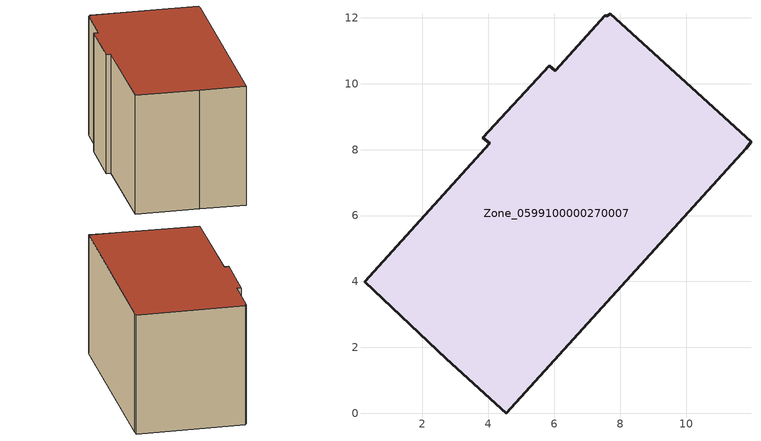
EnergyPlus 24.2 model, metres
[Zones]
Zone_0599100000270007
 floor ground (C_G): 5.86,10.55 6.03,10.39 7.55,12.08 7.59,12.04 7.7,12.12 11.97,8.25 11.83,8.04 4.54,0 2.72,1.66 0.24,4 4.04,8.19 3.84,8.37 z3.25
 wall outside (C_F): 4.54,0 11.83,8.04 11.97,8.25 7.7,12.12 7.59,12.04 7.55,12.08 6.03,10.39 5.86,10.55 3.84,8.37 4.04,8.19 0.24,4 2.72,1.66 4.54,0 z3.25:9.89
 roof outside (C_R): 5.86,10.55 3.84,8.37 4.04,8.19 0.24,4 2.72,1.66 4.54,0 11.83,8.04 11.97,8.25 7.7,12.12 7.59,12.04 7.55,12.08 6.03,10.39 z9.89
[BUILDING]
Pand.0599100000270007: North Axis=0; Terrain=City; Loads Convergence Tolerance Value=0.04; Temperature Convergence Tolerance Value=0.4; Solar Distribution=FullExterior; Maximum Number of Warmup Days=25; Minimum Number of Warmup Days=1
[Site:Location]
Rotterdam.The.Hague.AP_ZH_NLD Design_Conditions: Latitude=51.96; Longitude=4.45; Time Zone=1; Elevation=-4.5
[SITE:GROUNDTEMPERATURE:BUILDINGSURFACE]
18, 18, 18, 18, 18, 18, 18, 18, 18, 18, 18, 18
[MATERIAL] Thermal Absorptance=0.9; Solar Absorptance=0.7; Visible Absorptance=0.7
Name | Roughness | Thickness | Conductivity | Density | Specific Heat
G.TC.1946 | MediumSmooth | 0.15 | 1 | 540 | 1210
F.TC.1946 | Rough | 0.3 | 0.857143 | 1920 | 840
R.TC.1946 | MediumRough | 0.2 | 0.909091 | 1500 | 1000
[CONSTRUCTION]
C_G: G.TC.1946
C_F: F.TC.1946
C_R: R.TC.1946
[ZONE]
Zone_0599100000270007: Type=1; Multiplier=1; Ceiling Height=Autocalculate; Volume=Autocalculate; Floor Area=autocalculate; Part of Total Floor Area=Yes
[ZONEINFILTRATION:DESIGNFLOWRATE]
Infil_Zone_0599100000270007: Zone or ZoneList or Space or SpaceList=Zone_0599100000270007; Schedule=AlwaysOn; Design Flow Rate Calculation Method=Flow/Area; Flow Rate per Floor Area=0.003; Constant Term Coefficient=1; Temperature Term Coefficient=0; Velocity Term Coefficient=0; Velocity Squared Term Coefficient=0
[HVACTEMPLATE:ZONE:IDEALLOADSAIRSYSTEM]
Zone_0599100000270007: Maximum Heating Supply Air Temperature=50; Minimum Cooling Supply Air Temperature=13; Maximum Heating Supply Air Humidity Ratio=0.0156; Minimum Cooling Supply Air Humidity Ratio=0.0077; Heating Limit=NoLimit; Cooling Limit=NoLimit; Dehumidification Control Type=ConstantSensibleHeatRatio; Cooling Sensible Heat Ratio=0.7; Dehumidification Setpoint=60; Humidification Control Type=None; Humidification Setpoint=30; Outdoor Air Method=None; Outdoor Air Flow Rate per Person=0.00944; Outdoor Air Flow Rate per Zone Floor Area=0; Outdoor Air Flow Rate per Zone=0; Demand Controlled Ventilation Type=None; Outdoor Air Economizer Type=NoEconomizer; Heat Recovery Type=None; Sensible Heat Recovery Effectiveness=0.7; Latent Heat Recovery Effectiveness=0.65
[ZONECONTROL:THERMOSTAT]
ThermostatControl_Zone_0599100000270007: Zone or ZoneList=Zone_0599100000270007; Control Type Schedule=DualSetpointControlType; Control 1=Thermostat_Zone_0599100000270007; Temperature Difference Between Cutout And Setpoint=0
[THERMOSTATSETPOINT:DUALSETPOINT]
Thermostat_Zone_0599100000270007: Heating Setpoint Temperature Schedule=HeatingSetpoint_Zone_0599100000270007; Cooling Setpoint Temperature Schedule=CoolingSetpoint_Zone_0599100000270007
[SCHEDULE:COMPACT]
HeatingSetpoint_Zone_0599100000270007: Through: 12/31, For: AllDays, Until: 24:00, 21
CoolingSetpoint_Zone_0599100000270007: Through: 12/31, For: AllDays, Until: 24:00, 24
DualSetpointControlType: Through: 12/31, For: AllDays, Until: 24:00, 4
AlwaysOn: Through: 12/31, For: AllDays, Until: 24:00, 1
